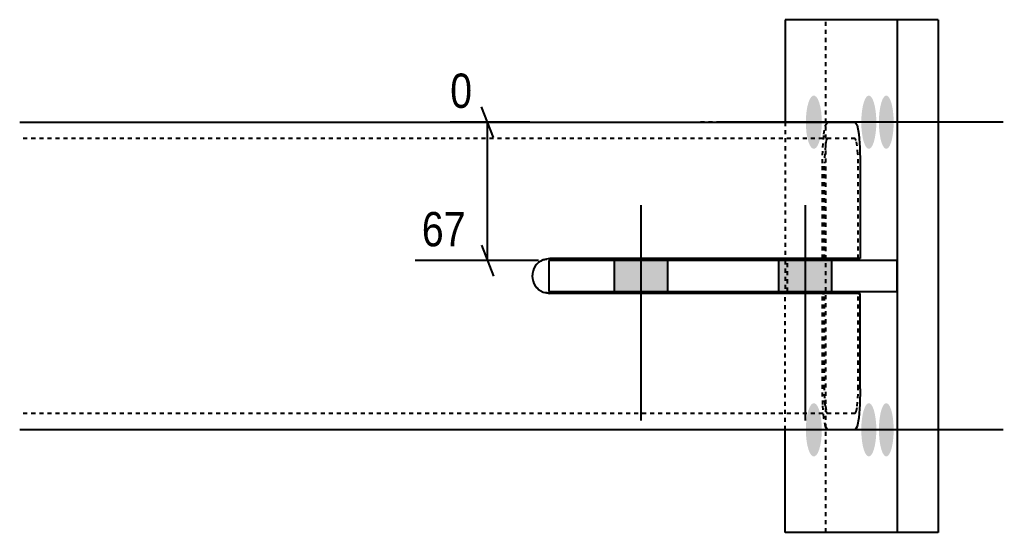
# Model space of a CAD drawing. Header units: millimetres. Extents: x 7 to 30607, y 7 to 1650.
# Drawn here: x 10345.6 to 10825.4, y 148.2 to 398.2 of the extents above; entities that cross this region are included whole.
import ezdxf

# ---------------------------------------------------------------- set-up
doc = ezdxf.new("R2010")
doc.units = ezdxf.units.MM
doc.linetypes.add('DXK_LINE_DOT2', pattern=[3.9198, 1.9599, -1.9599])
doc.layers.add('MÅLSÆTNING', color=7, linetype='Continuous')
doc.layers.add('STÅL', color=7, linetype='Continuous')
doc.styles.add('Arial Narrow', font='ARIALN.TTF', dxfattribs={"height": 0.2})

msp = doc.modelspace()

# ---------------------------------------------------------------- hatches: boundary and pattern name
at = {"layer": 'STÅL', "linetype": 'Continuous'}
for points in [[(10736.85, 348.16), (10736.76, 345.46), (10736.51, 342.88), (10736.1, 340.52), (10735.56, 338.5), (10734.9, 336.91), (10734.16, 335.8), (10733.36, 335.24), (10732.55, 335.24), (10731.75, 335.8), (10731.01, 336.91), (10730.35, 338.5), (10729.81, 340.52), (10729.4, 342.88), (10729.15, 345.46), (10729.06, 348.16), (10729.15, 350.87), (10729.4, 353.45), (10729.81, 355.81), (10730.35, 357.82), (10731.01, 359.42), (10731.75, 360.53), (10732.55, 361.09), (10733.36, 361.09), (10734.16, 360.53), (10734.9, 359.42), (10735.56, 357.82), (10736.1, 355.81), (10736.51, 353.45), (10736.76, 350.87)], [(10763.43, 348.16), (10763.35, 345.46), (10763.11, 342.88), (10762.73, 340.52), (10762.22, 338.5), (10761.6, 336.91), (10760.9, 335.8), (10760.15, 335.24), (10759.38, 335.24), (10758.63, 335.8), (10757.94, 336.91), (10757.32, 338.5), (10756.8, 340.52), (10756.42, 342.88), (10756.18, 345.46), (10756.1, 348.16), (10756.18, 350.87), (10756.42, 353.45), (10756.8, 355.81), (10757.32, 357.82), (10757.94, 359.42), (10758.63, 360.53), (10759.38, 361.09), (10760.15, 361.09), (10760.9, 360.53), (10761.6, 359.42), (10762.22, 357.82), (10762.73, 355.81), (10763.11, 353.45), (10763.35, 350.87)], [(10771.89, 348.16), (10771.81, 345.46), (10771.58, 342.88), (10771.2, 340.52), (10770.7, 338.5), (10770.09, 336.91), (10769.41, 335.8), (10768.67, 335.24), (10767.92, 335.24), (10767.19, 335.8), (10766.5, 336.91), (10765.89, 338.5), (10765.39, 340.52), (10765.01, 342.88), (10764.78, 345.46), (10764.7, 348.16), (10764.78, 350.87), (10765.01, 353.45), (10765.39, 355.81), (10765.89, 357.82), (10766.5, 359.42), (10767.19, 360.53), (10767.92, 361.09), (10768.67, 361.09), (10769.41, 360.53), (10770.09, 359.42), (10770.7, 357.82), (10771.2, 355.81), (10771.58, 353.45), (10771.81, 350.87)], [(10661.65, 280.66), (10635.65, 280.66), (10635.65, 265.66), (10661.65, 265.66)], [(10741.65, 280.66), (10715.65, 280.66), (10715.65, 265.66), (10741.65, 265.66)], [(10736.85, 198.16), (10736.76, 195.46), (10736.51, 192.88), (10736.1, 190.52), (10735.56, 188.5), (10734.9, 186.91), (10734.16, 185.8), (10733.36, 185.24), (10732.55, 185.24), (10731.75, 185.8), (10731.01, 186.91), (10730.35, 188.5), (10729.81, 190.52), (10729.4, 192.88), (10729.15, 195.46), (10729.06, 198.16), (10729.15, 200.87), (10729.4, 203.45), (10729.81, 205.81), (10730.35, 207.82), (10731.01, 209.42), (10731.75, 210.53), (10732.55, 211.09), (10733.36, 211.09), (10734.16, 210.53), (10734.9, 209.42), (10735.56, 207.82), (10736.1, 205.81), (10736.51, 203.45), (10736.76, 200.87)], [(10763.43, 198.16), (10763.35, 195.46), (10763.11, 192.88), (10762.73, 190.52), (10762.22, 188.5), (10761.6, 186.91), (10760.9, 185.8), (10760.15, 185.24), (10759.38, 185.24), (10758.63, 185.8), (10757.94, 186.91), (10757.32, 188.5), (10756.8, 190.52), (10756.42, 192.88), (10756.18, 195.46), (10756.1, 198.16), (10756.18, 200.87), (10756.42, 203.45), (10756.8, 205.81), (10757.32, 207.82), (10757.94, 209.42), (10758.63, 210.53), (10759.38, 211.09), (10760.15, 211.09), (10760.9, 210.53), (10761.6, 209.42), (10762.22, 207.82), (10762.73, 205.81), (10763.11, 203.45), (10763.35, 200.87)], [(10771.89, 198.16), (10771.81, 195.46), (10771.58, 192.88), (10771.2, 190.52), (10770.7, 188.5), (10770.09, 186.91), (10769.41, 185.8), (10768.67, 185.24), (10767.92, 185.24), (10767.19, 185.8), (10766.5, 186.91), (10765.89, 188.5), (10765.39, 190.52), (10765.01, 192.88), (10764.78, 195.46), (10764.7, 198.16), (10764.78, 200.87), (10765.01, 203.45), (10765.39, 205.81), (10765.89, 207.82), (10766.5, 209.42), (10767.19, 210.53), (10767.92, 211.09), (10768.67, 211.09), (10769.41, 210.53), (10770.09, 209.42), (10770.7, 207.82), (10771.2, 205.81), (10771.58, 203.45), (10771.81, 200.87)]]:
    msp.add_hatch(color=96, dxfattribs=at).paths.add_polyline_path(points)

# ---------------------------------------------------------------- linework, layer by layer
at = {"layer": 'MÅLSÆTNING', "color": 7, "linetype": 'Continuous'}
for p, q in [((10576.8, 340.66), (10570.8, 355.66)), ((10594.38, 348.16), (10555.63, 348.16)), ((10573.8, 280.66), (10573.8, 348.16)), ((10570.8, 288.16), (10576.8, 273.16)), ((10598.65, 280.66), (10538.6, 280.66))]:
    msp.add_line(p, q, dxfattribs=at)
at = {"layer": 'STÅL', "color": 2, "linetype": 'Continuous'}
for p, q in [((10718.94, 398.16), (10718.94, 348.16)), ((10773.78, 398.16), (10718.94, 398.16)), ((10793.63, 398.16), (10773.78, 398.16)), ((10773.78, 148.16), (10773.78, 398.16)), ((10793.63, 398.16), (10793.63, 148.16)), ((10345.65, 348.16), (10753.11, 348.16)), ((10753.11, 348.16), (10754.05, 346.64)), ((10754.05, 346.64), (10754.85, 342.31)), ((10754.85, 342.31), (10755.38, 335.82)), ((10755.38, 335.82), (10755.57, 328.16)), ((10755.57, 328.16), (10755.57, 281.66)), ((10604.15, 281.66), (10600.89, 281.02)), ((10773.65, 280.66), (10603.65, 280.66)), ((10603.65, 280.66), (10603.65, 265.66)), ((10755.57, 281.66), (10604.15, 281.66)), ((10718.94, 281.66), (10718.94, 280.66)), ((10773.65, 265.66), (10773.65, 280.66)), ((10600.89, 265.31), (10604.15, 264.66)), ((10603.65, 265.66), (10773.65, 265.66)), ((10755.57, 264.66), (10604.15, 264.66)), ((10718.94, 264.66), (10718.94, 265.66)), ((10755.57, 218.16), (10755.57, 264.66)), ((10755.57, 218.16), (10755.38, 210.51)), ((10755.38, 210.51), (10754.85, 204.02)), ((10754.85, 204.02), (10754.05, 199.69)), ((10753.11, 198.16), (10345.65, 198.16)), ((10718.94, 148.16), (10718.94, 198.16)), ((10754.05, 199.69), (10753.11, 198.16)), ((10793.63, 148.16), (10718.94, 148.16))]:
    msp.add_line(p, q, dxfattribs=at)
at = {"layer": 'STÅL', "color": 7, "linetype": 'DXK_LINE_DOT2'}
for p, q in [((10738.79, 148.16), (10738.79, 398.16)), ((10718.94, 348.16), (10718.94, 281.66)), ((10737.87, 342.31), (10738.67, 346.64)), ((10738.67, 346.64), (10739.61, 348.16)), ((10737.34, 335.82), (10737.87, 342.31)), ((10753.11, 340.16), (10345.65, 340.16)), ((10737.15, 328.16), (10737.34, 335.82)), ((10738.57, 336.65), (10738.25, 332.76)), ((10739.04, 339.25), (10738.57, 336.65)), ((10739.61, 340.16), (10739.04, 339.25)), ((10753.68, 339.25), (10753.11, 340.16)), ((10754.16, 336.65), (10753.68, 339.25)), ((10754.48, 332.76), (10754.16, 336.65)), ((10738.25, 332.76), (10738.13, 328.16)), ((10754.59, 328.16), (10754.48, 332.76)), ((10737.15, 281.66), (10737.15, 328.16)), ((10738.13, 281.66), (10738.13, 328.16)), ((10754.59, 281.66), (10754.59, 328.16)), ((10600.89, 281.02), (10604.15, 281.66)), ((10718.94, 280.66), (10718.94, 265.66)), ((10720.16, 265.66), (10720.16, 280.66)), ((10604.15, 264.66), (10600.89, 265.31)), ((10718.94, 198.16), (10718.94, 264.66)), ((10737.15, 218.16), (10737.15, 264.66)), ((10737.15, 264.66), (10738.13, 264.66)), ((10738.13, 218.16), (10738.13, 264.66)), ((10754.59, 218.16), (10754.59, 264.66)), ((10754.59, 264.66), (10755.57, 264.66)), ((10737.34, 210.51), (10737.15, 218.16)), ((10738.25, 213.57), (10738.13, 218.16)), ((10754.48, 213.57), (10754.59, 218.16)), ((10738.5, 210.51), (10738.25, 213.57)), ((10754.16, 209.68), (10754.48, 213.57)), ((10737.87, 204.02), (10737.34, 210.51)), ((10738.57, 209.68), (10738.5, 210.51)), ((10738.57, 209.68), (10739.04, 207.08)), ((10739.04, 207.08), (10739.61, 206.16)), ((10753.11, 206.16), (10753.68, 207.08)), ((10753.68, 207.08), (10754.16, 209.68)), ((10753.11, 206.16), (10345.65, 206.16)), ((10738.67, 199.69), (10737.87, 204.02)), ((10739.61, 198.16), (10738.67, 199.69))]:
    msp.add_line(p, q, dxfattribs=at)
at = {"layer": 'STÅL', "color": 96, "linetype": 'DXK_LINE_DOT2'}
for p, q in [((10781.5, 348.16), (10677.28, 348.16)), ((10781.5, 198.16), (10677.28, 198.16))]:
    msp.add_line(p, q, dxfattribs=at)
at = {"layer": 'STÅL', "color": 96, "linetype": 'Continuous'}
for p, q in [((10790.03, 348.16), (10685.81, 348.16)), ((10816.84, 348.16), (10712.62, 348.16)), ((10825.37, 348.16), (10721.15, 348.16)), ((10648.65, 307.66), (10648.65, 202.66)), ((10728.65, 307.66), (10728.65, 202.66)), ((10635.65, 280.66), (10635.65, 265.66)), ((10661.65, 280.66), (10661.65, 265.66)), ((10715.65, 280.66), (10715.65, 265.66)), ((10741.65, 280.66), (10741.65, 265.66)), ((10790.03, 198.16), (10685.81, 198.16)), ((10816.84, 198.16), (10712.62, 198.16)), ((10825.37, 198.16), (10721.15, 198.16))]:
    msp.add_line(p, q, dxfattribs=at)
at = {"layer": 'STÅL', "color": 2, "linetype": 'Continuous'}
msp.add_arc((10604.15, 273.16), 8.5, 112.5, 247.5, dxfattribs=at)
at = {"layer": 'STÅL', "color": 7, "linetype": 'DXK_LINE_DOT2'}
msp.add_arc((10604.15, 273.16), 8.5, 112.5, 247.5, dxfattribs=at)

# ---------------------------------------------------------------- wipeouts: each hides what was drawn before it
at = {"color": 0, "linetype": 'Continuous'}
msp.add_wipeout([(10566.61, 284.16), (10566.61, 308.66), (10538.28, 308.66), (10538.28, 284.16)], dxfattribs=at).dxf.layer = 'MÅLSÆTNING'

# ---------------------------------------------------------------- next in the draw order: texts
at = {"layer": 'MÅLSÆTNING', "color": 3, "linetype": 'Continuous', "style": 'Arial Narrow'}
msp.add_text('67', height=16.702, dxfattribs=at).set_placement((10541.78, 287.66))

# ---------------------------------------------------------------- next in the draw order: wipeouts: each hides what was drawn before it
at = {"color": 0, "linetype": 'Continuous'}
msp.add_wipeout([(10569.8, 351.66), (10569.8, 376.16), (10552.13, 376.16), (10552.13, 351.66)], dxfattribs=at).dxf.layer = 'MÅLSÆTNING'

# ---------------------------------------------------------------- next in the draw order: texts
at = {"layer": 'MÅLSÆTNING', "color": 3, "linetype": 'Continuous', "style": 'Arial Narrow'}
msp.add_text('0', height=16.7, dxfattribs=at).set_placement((10555.63, 355.16))

doc.saveas('drawing.dxf')
